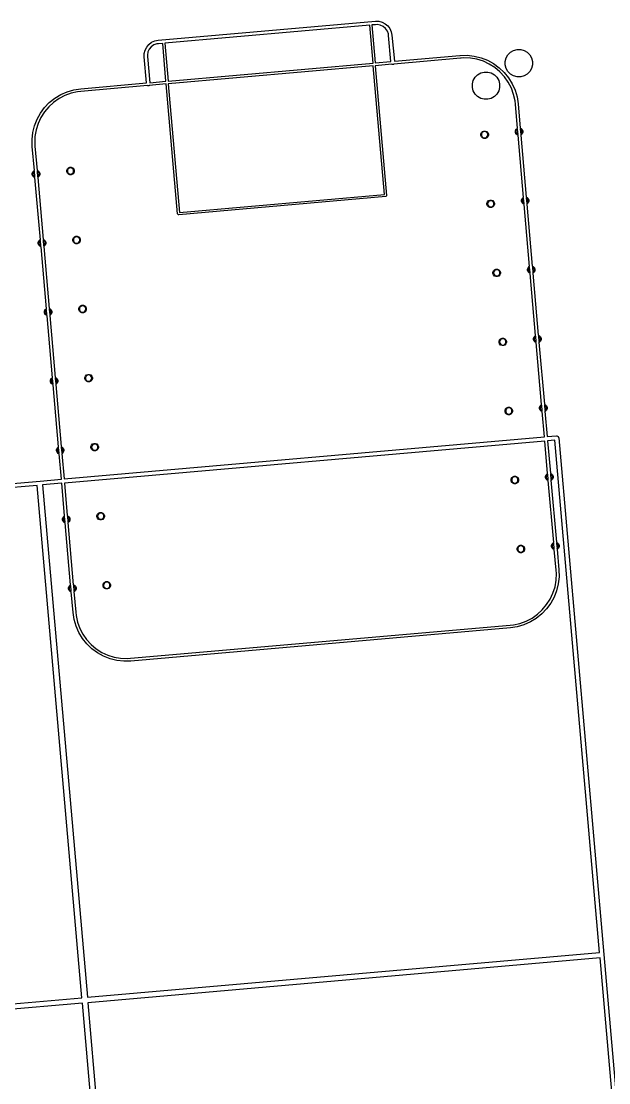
# Model space of a CAD drawing. Header units: inches. Extents: x 3.87 to 9.44, y -6.64 to -2.9.
# Drawn here: x 4.591 to 5.439, y -4.549 to -3.017 of the extents above; entities that cross this region are included whole.
import ezdxf

# ---------------------------------------------------------------- set-up
doc = ezdxf.new("R2010")
doc.units = ezdxf.units.IN
doc.header["$MEASUREMENT"] = 0
doc.layers.add('User.1', color=9, linetype='CONTINUOUS', true_color=0xc2c2c2)

msp = doc.modelspace()

# ---------------------------------------------------------------- linework, layer by layer
at = {"layer": 'User.1', "linetype": 'CONTINUOUS'}
for p, q in [((4.7886, -3.0443), (5.1022, -3.0169)), ((5.1022, -3.0169), (5.1072, -3.017)), ((5.1022, -3.0169), (5.1022, -3.0169)), ((5.1022, -3.0169), (5.1022, -3.0169)), ((5.1022, -3.0169), (5.1022, -3.0169)), ((5.1022, -3.0169), (5.1022, -3.0169)), ((5.1072, -3.017), (5.112, -3.0182)), ((5.094, -3.0226), (4.7982, -3.0485)), ((5.0988, -3.0774), (5.094, -3.0226)), ((5.1026, -3.0219), (5.097, -3.0223)), ((5.097, -3.0223), (5.1018, -3.0771)), ((5.1049, -3.0217), (5.1026, -3.0219)), ((5.1026, -3.0219), (5.1026, -3.0219)), ((5.1026, -3.0219), (5.1026, -3.0219)), ((5.1093, -3.0224), (5.1049, -3.0217)), ((5.1134, -3.0244), (5.1093, -3.0224)), ((5.112, -3.0182), (5.1164, -3.0205)), ((5.1169, -3.0273), (5.1134, -3.0244)), ((5.1164, -3.0205), (5.1202, -3.0237)), ((5.1195, -3.031), (5.1169, -3.0273)), ((5.121, -3.0352), (5.1195, -3.031)), ((5.1202, -3.0237), (5.1232, -3.0276)), ((5.1232, -3.0276), (5.1252, -3.0322)), ((5.1252, -3.0322), (5.1262, -3.037)), ((4.7753, -3.0503), (4.7792, -3.0473)), ((4.7792, -3.0473), (4.7837, -3.0453)), ((4.7837, -3.0453), (4.7886, -3.0443)), ((4.7886, -3.0443), (4.7886, -3.0443)), ((4.7886, -3.0443), (4.7886, -3.0443)), ((5.1212, -3.0375), (5.121, -3.0352)), ((5.1247, -3.0751), (5.1212, -3.0375)), ((5.1212, -3.0375), (5.1212, -3.0375)), ((5.1212, -3.0375), (5.1212, -3.0375)), ((5.1262, -3.037), (5.1262, -3.037)), ((5.1262, -3.037), (5.1297, -3.0747)), ((4.7684, -3.0683), (4.7686, -3.0634)), ((4.7686, -3.0634), (4.7698, -3.0586)), ((4.7698, -3.0586), (4.7721, -3.0541)), ((4.7721, -3.0541), (4.7753, -3.0503)), ((4.774, -3.0612), (4.7732, -3.0657)), ((4.7759, -3.0571), (4.774, -3.0612)), ((4.7788, -3.0536), (4.7759, -3.0571)), ((4.7825, -3.051), (4.7788, -3.0536)), ((4.7868, -3.0495), (4.7825, -3.051)), ((4.789, -3.0493), (4.7868, -3.0495)), ((4.7952, -3.0488), (4.789, -3.0493)), ((4.789, -3.0493), (4.789, -3.0493)), ((4.8, -3.1035), (4.7952, -3.0488)), ((4.7982, -3.0485), (4.8029, -3.1033)), ((5.2936, -3.0653), (5.2973, -3.0616)), ((5.2973, -3.0616), (5.3018, -3.059)), ((5.3018, -3.059), (5.3068, -3.0577)), ((5.3068, -3.0577), (5.312, -3.0577)), ((5.312, -3.0577), (5.317, -3.059)), ((5.317, -3.059), (5.3215, -3.0616)), ((5.3215, -3.0616), (5.3251, -3.0653)), ((4.7717, -3.106), (4.7684, -3.0683)), ((4.7684, -3.0683), (4.7684, -3.0683)), ((4.7684, -3.0683), (4.7684, -3.0683)), ((4.7732, -3.0657), (4.7734, -3.0679)), ((4.7734, -3.0679), (4.7734, -3.0679)), ((4.7734, -3.0679), (4.7767, -3.1056)), ((4.8029, -3.1033), (5.0988, -3.0774)), ((5.1018, -3.0771), (5.1247, -3.0751)), ((5.1288, -3.0787), (5.1285, -3.0791)), ((5.2252, -3.0703), (5.1288, -3.0787)), ((5.1297, -3.0747), (5.2243, -3.0664)), ((5.2243, -3.0664), (5.2248, -3.0662)), ((5.2248, -3.0662), (5.2349, -3.066)), ((5.2259, -3.0701), (5.2252, -3.0703)), ((5.2299, -3.0697), (5.2259, -3.07)), ((5.2259, -3.07), (5.2259, -3.0701)), ((5.2395, -3.0701), (5.2299, -3.0697)), ((5.2349, -3.066), (5.2449, -3.0671)), ((5.2489, -3.0718), (5.2395, -3.0701)), ((5.2449, -3.0671), (5.2547, -3.0695)), ((5.2581, -3.0747), (5.2489, -3.0718)), ((5.2547, -3.0695), (5.2641, -3.0731)), ((5.2667, -3.0787), (5.2581, -3.0747)), ((5.2641, -3.0731), (5.2729, -3.078)), ((5.2748, -3.0838), (5.2667, -3.0787)), ((5.2729, -3.078), (5.281, -3.0839)), ((5.2897, -3.0748), (5.2911, -3.0698)), ((5.2897, -3.08), (5.2897, -3.0748)), ((5.2911, -3.0698), (5.2936, -3.0653)), ((5.3251, -3.0653), (5.3277, -3.0698)), ((5.3277, -3.0698), (5.3291, -3.0748)), ((5.3291, -3.0748), (5.3291, -3.08)), ((5.0992, -3.0813), (4.8033, -3.1072)), ((5.1154, -3.2671), (5.0992, -3.0813)), ((5.1262, -3.0789), (5.1021, -3.081)), ((5.1021, -3.081), (5.1185, -3.2684)), ((5.1266, -3.0792), (5.1262, -3.0789)), ((5.1285, -3.0791), (5.1266, -3.0792)), ((5.2461, -3.0978), (5.2498, -3.0941)), ((5.2498, -3.0941), (5.2543, -3.0915)), ((5.2543, -3.0915), (5.2593, -3.0902)), ((5.2593, -3.0902), (5.2645, -3.0902)), ((5.2645, -3.0902), (5.2695, -3.0915)), ((5.2695, -3.0915), (5.274, -3.0941)), ((5.274, -3.0941), (5.2776, -3.0978)), ((5.2821, -3.09), (5.2748, -3.0838)), ((5.281, -3.0839), (5.2883, -3.0909)), ((5.2886, -3.0971), (5.2821, -3.09)), ((5.2883, -3.0909), (5.2946, -3.0987)), ((5.2911, -3.085), (5.2897, -3.08)), ((5.2936, -3.0894), (5.2911, -3.085)), ((5.2973, -3.0931), (5.2936, -3.0894)), ((5.3018, -3.0957), (5.2973, -3.0931)), ((5.3215, -3.0931), (5.317, -3.0957)), ((5.3251, -3.0894), (5.3215, -3.0931)), ((5.3277, -3.085), (5.3251, -3.0894)), ((5.3291, -3.08), (5.3277, -3.085)), ((4.6769, -3.1143), (4.7717, -3.106)), ((4.8003, -3.1074), (4.7759, -3.1096)), ((4.7767, -3.1056), (4.8, -3.1035)), ((4.8167, -3.2948), (4.8003, -3.1074)), ((4.8033, -3.1072), (4.8195, -3.293)), ((5.2422, -3.1073), (5.2435, -3.1023)), ((5.2422, -3.1125), (5.2422, -3.1073)), ((5.2435, -3.1023), (5.2461, -3.0978)), ((5.2776, -3.0978), (5.2802, -3.1023)), ((5.2802, -3.1023), (5.2815, -3.1073)), ((5.2815, -3.1073), (5.2815, -3.1125)), ((5.2941, -3.1049), (5.2886, -3.0971)), ((5.2985, -3.1134), (5.2941, -3.1049)), ((5.2946, -3.0987), (5.2998, -3.1073)), ((5.2998, -3.1073), (5.3039, -3.1165)), ((5.3068, -3.097), (5.3018, -3.0957)), ((5.312, -3.097), (5.3068, -3.097)), ((5.317, -3.0957), (5.312, -3.097)), ((4.6395, -3.1279), (4.6481, -3.1227)), ((4.6542, -3.124), (4.6457, -3.1284)), ((4.6481, -3.1227), (4.6573, -3.1186)), ((4.6632, -3.1207), (4.6542, -3.124)), ((4.6573, -3.1186), (4.667, -3.1158)), ((4.6725, -3.1186), (4.6632, -3.1207)), ((4.667, -3.1158), (4.6769, -3.1143)), ((4.6773, -3.1182), (4.6725, -3.1186)), ((4.6769, -3.1143), (4.6769, -3.1143)), ((4.7733, -3.1098), (4.6773, -3.1182)), ((4.6773, -3.1182), (4.6773, -3.1182)), ((4.7737, -3.1101), (4.7733, -3.1098)), ((4.7756, -3.11), (4.7737, -3.1101)), ((4.7759, -3.1096), (4.7756, -3.11)), ((5.2435, -3.1175), (5.2422, -3.1125)), ((5.2461, -3.1219), (5.2435, -3.1175)), ((5.2498, -3.1256), (5.2461, -3.1219)), ((5.2776, -3.1219), (5.274, -3.1256)), ((5.2802, -3.1175), (5.2776, -3.1219)), ((5.2815, -3.1125), (5.2802, -3.1175)), ((5.3018, -3.1224), (5.2985, -3.1134)), ((5.3039, -3.1317), (5.3018, -3.1224)), ((5.3039, -3.1165), (5.3067, -3.1262)), ((4.6247, -3.1415), (4.6316, -3.1342)), ((4.6378, -3.1339), (4.6308, -3.1404)), ((4.6316, -3.1342), (4.6395, -3.1279)), ((4.6457, -3.1284), (4.6378, -3.1339)), ((5.2543, -3.1282), (5.2498, -3.1256)), ((5.2593, -3.1295), (5.2543, -3.1282)), ((5.2645, -3.1295), (5.2593, -3.1295)), ((5.2695, -3.1282), (5.2645, -3.1295)), ((5.274, -3.1256), (5.2695, -3.1282)), ((5.3043, -3.1365), (5.3039, -3.1317)), ((5.3043, -3.1366), (5.3043, -3.1365)), ((5.3043, -3.1367), (5.3043, -3.1366)), ((5.3073, -3.1715), (5.3043, -3.1367)), ((5.3067, -3.1262), (5.3082, -3.1362)), ((5.3082, -3.1362), (5.3082, -3.1362)), ((5.3082, -3.1362), (5.3082, -3.1363)), ((5.3082, -3.1363), (5.3113, -3.1711)), ((4.6139, -3.1584), (4.6187, -3.1496)), ((4.6187, -3.1496), (4.6247, -3.1415)), ((4.6246, -3.1477), (4.6195, -3.1558)), ((4.6308, -3.1404), (4.6246, -3.1477)), ((4.6078, -3.1776), (4.6102, -3.1678)), ((4.6102, -3.1678), (4.6139, -3.1584)), ((4.6154, -3.1644), (4.6125, -3.1736)), ((4.6195, -3.1558), (4.6154, -3.1644)), ((4.6067, -3.1876), (4.6078, -3.1776)), ((4.6109, -3.183), (4.6105, -3.1926)), ((4.6125, -3.1736), (4.6109, -3.183)), ((5.2545, -3.1796), (5.2554, -3.1776)), ((5.2545, -3.1798), (5.2545, -3.1796)), ((5.2545, -3.1818), (5.2545, -3.1798)), ((5.2554, -3.1838), (5.2545, -3.1818)), ((5.2554, -3.1776), (5.2569, -3.1761)), ((5.2561, -3.1781), (5.2554, -3.1798)), ((5.2554, -3.1798), (5.2554, -3.1816)), ((5.2554, -3.1816), (5.2561, -3.1832)), ((5.2569, -3.1853), (5.2554, -3.1838)), ((5.2574, -3.1769), (5.2561, -3.1781)), ((5.2561, -3.1832), (5.2574, -3.1845)), ((5.2569, -3.1761), (5.2589, -3.1753)), ((5.2589, -3.1861), (5.2569, -3.1853)), ((5.259, -3.1762), (5.2574, -3.1769)), ((5.2574, -3.1845), (5.259, -3.1852)), ((5.2589, -3.1753), (5.261, -3.1753)), ((5.2608, -3.1762), (5.259, -3.1762)), ((5.259, -3.1852), (5.2608, -3.1852)), ((5.2625, -3.1769), (5.2608, -3.1762)), ((5.2608, -3.1852), (5.2625, -3.1845)), ((5.261, -3.1753), (5.263, -3.1761)), ((5.263, -3.1853), (5.261, -3.1861)), ((5.2637, -3.1781), (5.2625, -3.1769)), ((5.2625, -3.1845), (5.2637, -3.1832)), ((5.263, -3.1761), (5.2645, -3.1776)), ((5.2645, -3.1838), (5.263, -3.1853)), ((5.2644, -3.1798), (5.2637, -3.1781)), ((5.2637, -3.1832), (5.2644, -3.1816)), ((5.2644, -3.1816), (5.2644, -3.1798)), ((5.2645, -3.1776), (5.2653, -3.1796)), ((5.2653, -3.1818), (5.2645, -3.1838)), ((5.2653, -3.1796), (5.2653, -3.1818)), ((5.3043, -3.1753), (5.3052, -3.1733)), ((5.3043, -3.1754), (5.3043, -3.1753)), ((5.3043, -3.1774), (5.3043, -3.1754)), ((5.3052, -3.1794), (5.3043, -3.1774)), ((5.3052, -3.1733), (5.3067, -3.1718)), ((5.3059, -3.1738), (5.3052, -3.1754)), ((5.3052, -3.1754), (5.3052, -3.1772)), ((5.3052, -3.1772), (5.3059, -3.1789)), ((5.3067, -3.1809), (5.3052, -3.1794)), ((5.3072, -3.1725), (5.3059, -3.1738)), ((5.3059, -3.1789), (5.3072, -3.1802)), ((5.3067, -3.1718), (5.3073, -3.1715)), ((5.3082, -3.1815), (5.3067, -3.1809)), ((5.3074, -3.1724), (5.3072, -3.1725)), ((5.3072, -3.1802), (5.3081, -3.1805)), ((5.3081, -3.1805), (5.3074, -3.1724)), ((5.3161, -3.2711), (5.3082, -3.1815)), ((5.3113, -3.1711), (5.3128, -3.1718)), ((5.3123, -3.1725), (5.3113, -3.1721)), ((5.3113, -3.1721), (5.3121, -3.1802)), ((5.3121, -3.1802), (5.3123, -3.1802)), ((5.3128, -3.1809), (5.3121, -3.1812)), ((5.3121, -3.1812), (5.32, -3.2707)), ((5.3136, -3.1738), (5.3123, -3.1725)), ((5.3123, -3.1802), (5.3136, -3.1789)), ((5.3128, -3.1718), (5.3143, -3.1733)), ((5.3143, -3.1794), (5.3128, -3.1809)), ((5.3142, -3.1754), (5.3136, -3.1738)), ((5.3136, -3.1789), (5.3142, -3.1772)), ((5.3142, -3.1772), (5.3142, -3.1754)), ((5.3143, -3.1733), (5.3151, -3.1753)), ((5.3151, -3.1774), (5.3143, -3.1794)), ((5.3151, -3.1753), (5.3151, -3.1774)), ((4.607, -3.1977), (4.6067, -3.1876)), ((4.61, -3.2325), (4.607, -3.1977)), ((4.607, -3.1977), (4.607, -3.1977)), ((4.6105, -3.1926), (4.6109, -3.1973)), ((4.6109, -3.1973), (4.6109, -3.1973)), ((4.6109, -3.1973), (4.6139, -3.2321)), ((5.261, -3.1861), (5.2589, -3.1861)), ((4.6568, -3.2319), (4.6576, -3.2299)), ((4.6568, -3.2321), (4.6568, -3.2319)), ((4.6576, -3.2299), (4.6592, -3.2284)), ((4.6584, -3.2304), (4.6577, -3.2321)), ((4.6597, -3.2292), (4.6584, -3.2304)), ((4.6592, -3.2284), (4.6611, -3.2276)), ((4.6613, -3.2285), (4.6597, -3.2292)), ((4.6611, -3.2276), (4.6633, -3.2276)), ((4.6631, -3.2285), (4.6613, -3.2285)), ((4.6648, -3.2292), (4.6631, -3.2285)), ((4.6633, -3.2276), (4.6653, -3.2284)), ((4.666, -3.2304), (4.6648, -3.2292)), ((4.6653, -3.2284), (4.6668, -3.2299)), ((4.6667, -3.2321), (4.666, -3.2304)), ((4.6668, -3.2299), (4.6676, -3.2319)), ((4.6676, -3.2319), (4.6676, -3.2341)), ((4.607, -3.2363), (4.6078, -3.2343)), ((4.607, -3.2365), (4.607, -3.2363)), ((4.607, -3.2384), (4.607, -3.2365)), ((4.6078, -3.2404), (4.607, -3.2384)), ((4.6078, -3.2343), (4.6093, -3.2328)), ((4.6093, -3.2419), (4.6078, -3.2404)), ((4.6086, -3.2348), (4.6079, -3.2365)), ((4.6079, -3.2365), (4.6079, -3.2382)), ((4.6079, -3.2382), (4.6086, -3.2399)), ((4.6099, -3.2335), (4.6086, -3.2348)), ((4.6086, -3.2399), (4.6099, -3.2412)), ((4.6093, -3.2328), (4.61, -3.2325)), ((4.6109, -3.2426), (4.6093, -3.2419)), ((4.6101, -3.2334), (4.6099, -3.2335)), ((4.6099, -3.2412), (4.6108, -3.2416)), ((4.6108, -3.2416), (4.6101, -3.2334)), ((4.6187, -3.3321), (4.6109, -3.2426)), ((4.6139, -3.2321), (4.6155, -3.2328)), ((4.615, -3.2335), (4.614, -3.2331)), ((4.614, -3.2331), (4.6147, -3.2413)), ((4.6147, -3.2413), (4.615, -3.2412)), ((4.6155, -3.2419), (4.6148, -3.2422)), ((4.6148, -3.2422), (4.6226, -3.3318)), ((4.6162, -3.2348), (4.615, -3.2335)), ((4.615, -3.2412), (4.6162, -3.2399)), ((4.6155, -3.2328), (4.617, -3.2343)), ((4.617, -3.2404), (4.6155, -3.2419)), ((4.6169, -3.2365), (4.6162, -3.2348)), ((4.6162, -3.2399), (4.6169, -3.2382)), ((4.6169, -3.2382), (4.6169, -3.2365)), ((4.617, -3.2343), (4.6178, -3.2363)), ((4.6178, -3.2384), (4.617, -3.2404)), ((4.6178, -3.2363), (4.6178, -3.2384)), ((4.6568, -3.2341), (4.6568, -3.2321)), ((4.6576, -3.236), (4.6568, -3.2341)), ((4.6592, -3.2376), (4.6576, -3.236)), ((4.6577, -3.2321), (4.6577, -3.2339)), ((4.6577, -3.2339), (4.6584, -3.2355)), ((4.6584, -3.2355), (4.6597, -3.2368)), ((4.6611, -3.2384), (4.6592, -3.2376)), ((4.6597, -3.2368), (4.6613, -3.2375)), ((4.6633, -3.2384), (4.6611, -3.2384)), ((4.6613, -3.2375), (4.6631, -3.2375)), ((4.6631, -3.2375), (4.6648, -3.2368)), ((4.6653, -3.2376), (4.6633, -3.2384)), ((4.6648, -3.2368), (4.666, -3.2355)), ((4.6668, -3.236), (4.6653, -3.2376)), ((4.666, -3.2355), (4.6667, -3.2339)), ((4.6667, -3.2339), (4.6667, -3.2321)), ((4.6676, -3.2341), (4.6668, -3.236)), ((5.1172, -3.27), (4.8183, -3.2961)), ((4.8195, -3.293), (5.1154, -3.2671)), ((5.1177, -3.2698), (5.1172, -3.27)), ((5.1185, -3.2689), (5.1177, -3.2698)), ((5.1177, -3.2698), (5.1177, -3.2698)), ((5.1185, -3.2684), (5.1185, -3.2689)), ((5.2633, -3.2792), (5.2641, -3.2773)), ((5.2641, -3.2773), (5.2656, -3.2757)), ((5.2648, -3.2778), (5.2641, -3.2794)), ((5.2661, -3.2765), (5.2648, -3.2778)), ((5.2656, -3.2757), (5.2676, -3.2749)), ((5.2678, -3.2758), (5.2661, -3.2765)), ((5.2676, -3.2749), (5.2697, -3.2749)), ((5.2695, -3.2758), (5.2678, -3.2758)), ((5.2712, -3.2765), (5.2695, -3.2758)), ((5.2697, -3.2749), (5.2717, -3.2757)), ((5.2725, -3.2778), (5.2712, -3.2765)), ((5.2717, -3.2757), (5.2732, -3.2773)), ((5.2731, -3.2794), (5.2725, -3.2778)), ((5.2732, -3.2773), (5.274, -3.2792)), ((5.3131, -3.2749), (5.3139, -3.2729)), ((5.3131, -3.2751), (5.3131, -3.2749)), ((5.3131, -3.277), (5.3131, -3.2751)), ((5.3139, -3.279), (5.3131, -3.277)), ((5.3139, -3.2729), (5.3154, -3.2714)), ((5.3146, -3.2734), (5.314, -3.2751)), ((5.314, -3.2751), (5.314, -3.2769)), ((5.314, -3.2769), (5.3146, -3.2785)), ((5.3159, -3.2721), (5.3146, -3.2734)), ((5.3154, -3.2714), (5.3161, -3.2711)), ((5.3161, -3.272), (5.3159, -3.2721)), ((5.3168, -3.2802), (5.3161, -3.272)), ((5.32, -3.2707), (5.3215, -3.2714)), ((5.321, -3.2721), (5.3201, -3.2718)), ((5.3201, -3.2718), (5.3208, -3.2799)), ((5.3223, -3.2734), (5.321, -3.2721)), ((5.3215, -3.2714), (5.323, -3.2729)), ((5.323, -3.2751), (5.3223, -3.2734)), ((5.3223, -3.2785), (5.323, -3.2769)), ((5.323, -3.2729), (5.3239, -3.2749)), ((5.323, -3.2769), (5.323, -3.2751)), ((5.3239, -3.277), (5.323, -3.279)), ((5.3239, -3.2749), (5.3239, -3.277)), ((5.2633, -3.2794), (5.2633, -3.2792)), ((5.2633, -3.2814), (5.2633, -3.2794)), ((5.2641, -3.2834), (5.2633, -3.2814)), ((5.2641, -3.2794), (5.2641, -3.2812)), ((5.2641, -3.2812), (5.2648, -3.2829)), ((5.2656, -3.2849), (5.2641, -3.2834)), ((5.2648, -3.2829), (5.2661, -3.2841)), ((5.2676, -3.2857), (5.2656, -3.2849)), ((5.2661, -3.2841), (5.2678, -3.2848)), ((5.2697, -3.2857), (5.2676, -3.2857)), ((5.2678, -3.2848), (5.2695, -3.2848)), ((5.2695, -3.2848), (5.2712, -3.2841)), ((5.2717, -3.2849), (5.2697, -3.2857)), ((5.2712, -3.2841), (5.2725, -3.2829)), ((5.2732, -3.2834), (5.2717, -3.2849)), ((5.2725, -3.2829), (5.2731, -3.2812)), ((5.2731, -3.2812), (5.2731, -3.2794)), ((5.274, -3.2814), (5.2732, -3.2834)), ((5.274, -3.2792), (5.274, -3.2814)), ((5.3154, -3.2805), (5.3139, -3.279)), ((5.3146, -3.2785), (5.3159, -3.2798)), ((5.3169, -3.2812), (5.3154, -3.2805)), ((5.3159, -3.2798), (5.3168, -3.2802)), ((5.3248, -3.3707), (5.3169, -3.2812)), ((5.3208, -3.2799), (5.321, -3.2798)), ((5.3215, -3.2805), (5.3209, -3.2808)), ((5.3209, -3.2808), (5.3287, -3.3704)), ((5.321, -3.2798), (5.3223, -3.2785)), ((5.323, -3.279), (5.3215, -3.2805)), ((4.8169, -3.2953), (4.8167, -3.2948)), ((4.8177, -3.2961), (4.8169, -3.2953)), ((4.8183, -3.2961), (4.8177, -3.2961)), ((4.6157, -3.3359), (4.6165, -3.3339)), ((4.6157, -3.3361), (4.6157, -3.3359)), ((4.6157, -3.338), (4.6157, -3.3361)), ((4.6165, -3.34), (4.6157, -3.338)), ((4.6165, -3.3339), (4.6181, -3.3324)), ((4.6173, -3.3344), (4.6166, -3.3361)), ((4.6166, -3.3361), (4.6166, -3.3379)), ((4.6166, -3.3379), (4.6173, -3.3395)), ((4.6186, -3.3332), (4.6173, -3.3344)), ((4.6181, -3.3324), (4.6187, -3.3321)), ((4.6188, -3.3331), (4.6186, -3.3332)), ((4.6195, -3.3412), (4.6188, -3.3331)), ((4.6226, -3.3318), (4.6242, -3.3324)), ((4.6237, -3.3332), (4.6227, -3.3328)), ((4.6227, -3.3328), (4.6234, -3.3409)), ((4.6249, -3.3344), (4.6237, -3.3332)), ((4.6242, -3.3324), (4.6257, -3.3339)), ((4.6256, -3.3361), (4.6249, -3.3344)), ((4.6249, -3.3395), (4.6256, -3.3379)), ((4.6256, -3.3379), (4.6256, -3.3361)), ((4.6257, -3.3339), (4.6265, -3.3359)), ((4.6265, -3.338), (4.6257, -3.34)), ((4.6265, -3.3359), (4.6265, -3.338)), ((4.6655, -3.3315), (4.6664, -3.3296)), ((4.6655, -3.3317), (4.6655, -3.3315)), ((4.6655, -3.3337), (4.6655, -3.3317)), ((4.6664, -3.3357), (4.6655, -3.3337)), ((4.6664, -3.3296), (4.6679, -3.328)), ((4.6671, -3.3301), (4.6664, -3.3317)), ((4.6664, -3.3317), (4.6664, -3.3335)), ((4.6664, -3.3335), (4.6671, -3.3352)), ((4.6679, -3.3372), (4.6664, -3.3357)), ((4.6684, -3.3288), (4.6671, -3.3301)), ((4.6671, -3.3352), (4.6684, -3.3364)), ((4.6679, -3.328), (4.6699, -3.3272)), ((4.6699, -3.338), (4.6679, -3.3372)), ((4.67, -3.3281), (4.6684, -3.3288)), ((4.6684, -3.3364), (4.67, -3.3371)), ((4.6699, -3.3272), (4.672, -3.3272)), ((4.672, -3.338), (4.6699, -3.338)), ((4.6718, -3.3281), (4.67, -3.3281)), ((4.67, -3.3371), (4.6718, -3.3371)), ((4.6735, -3.3288), (4.6718, -3.3281)), ((4.6718, -3.3371), (4.6735, -3.3364)), ((4.672, -3.3272), (4.674, -3.328)), ((4.674, -3.3372), (4.672, -3.338)), ((4.6747, -3.3301), (4.6735, -3.3288)), ((4.6735, -3.3364), (4.6747, -3.3352)), ((4.674, -3.328), (4.6755, -3.3296)), ((4.6755, -3.3357), (4.674, -3.3372)), ((4.6754, -3.3317), (4.6747, -3.3301)), ((4.6747, -3.3352), (4.6754, -3.3335)), ((4.6754, -3.3335), (4.6754, -3.3317)), ((4.6755, -3.3296), (4.6763, -3.3315)), ((4.6763, -3.3337), (4.6755, -3.3357)), ((4.6763, -3.3315), (4.6763, -3.3337)), ((4.6181, -3.3415), (4.6165, -3.34)), ((4.6173, -3.3395), (4.6186, -3.3408)), ((4.6196, -3.3422), (4.6181, -3.3415)), ((4.6186, -3.3408), (4.6195, -3.3412)), ((4.6274, -3.4317), (4.6196, -3.3422)), ((4.6234, -3.3409), (4.6237, -3.3408)), ((4.6242, -3.3415), (4.6235, -3.3418)), ((4.6235, -3.3418), (4.6314, -3.4314)), ((4.6237, -3.3408), (4.6249, -3.3395)), ((4.6257, -3.34), (4.6242, -3.3415)), ((5.272, -3.3789), (5.2728, -3.3769)), ((5.272, -3.379), (5.272, -3.3789)), ((5.272, -3.381), (5.272, -3.379)), ((5.2728, -3.383), (5.272, -3.381)), ((5.2728, -3.3769), (5.2743, -3.3754)), ((5.2743, -3.3845), (5.2728, -3.383)), ((5.2735, -3.3774), (5.2729, -3.379)), ((5.2729, -3.379), (5.2729, -3.3808)), ((5.2729, -3.3808), (5.2735, -3.3825)), ((5.2748, -3.3761), (5.2735, -3.3774)), ((5.2735, -3.3825), (5.2748, -3.3837)), ((5.2743, -3.3754), (5.2763, -3.3745)), ((5.2763, -3.3853), (5.2743, -3.3845)), ((5.2765, -3.3754), (5.2748, -3.3761)), ((5.2748, -3.3837), (5.2765, -3.3844)), ((5.2763, -3.3745), (5.2784, -3.3745)), ((5.2783, -3.3754), (5.2765, -3.3754)), ((5.2765, -3.3844), (5.2783, -3.3844)), ((5.2799, -3.3761), (5.2783, -3.3754)), ((5.2783, -3.3844), (5.2799, -3.3837)), ((5.2784, -3.3745), (5.2804, -3.3754)), ((5.2804, -3.3845), (5.2784, -3.3853)), ((5.2812, -3.3774), (5.2799, -3.3761)), ((5.2799, -3.3837), (5.2812, -3.3825)), ((5.2804, -3.3754), (5.2819, -3.3769)), ((5.2819, -3.383), (5.2804, -3.3845)), ((5.2819, -3.379), (5.2812, -3.3774)), ((5.2812, -3.3825), (5.2819, -3.3808)), ((5.2819, -3.3769), (5.2828, -3.3789)), ((5.2819, -3.3808), (5.2819, -3.379)), ((5.2828, -3.381), (5.2819, -3.383)), ((5.2828, -3.3789), (5.2828, -3.381)), ((5.3218, -3.3745), (5.3226, -3.3725)), ((5.3218, -3.3747), (5.3218, -3.3745)), ((5.3218, -3.3766), (5.3218, -3.3747)), ((5.3226, -3.3786), (5.3218, -3.3766)), ((5.3226, -3.3725), (5.3241, -3.371)), ((5.3241, -3.3801), (5.3226, -3.3786)), ((5.3234, -3.373), (5.3227, -3.3747)), ((5.3227, -3.3747), (5.3227, -3.3765)), ((5.3227, -3.3765), (5.3234, -3.3781)), ((5.3246, -3.3718), (5.3234, -3.373)), ((5.3234, -3.3781), (5.3246, -3.3794)), ((5.3241, -3.371), (5.3248, -3.3707)), ((5.3257, -3.3808), (5.3241, -3.3801)), ((5.3249, -3.3717), (5.3246, -3.3718)), ((5.3246, -3.3794), (5.3256, -3.3798)), ((5.3256, -3.3798), (5.3249, -3.3717)), ((5.3335, -3.4704), (5.3257, -3.3808)), ((5.3287, -3.3704), (5.3302, -3.371)), ((5.3297, -3.3718), (5.3288, -3.3714)), ((5.3288, -3.3714), (5.3295, -3.3795)), ((5.3295, -3.3795), (5.3297, -3.3794)), ((5.3302, -3.3801), (5.3296, -3.3804)), ((5.3296, -3.3804), (5.3374, -3.47)), ((5.331, -3.373), (5.3297, -3.3718)), ((5.3297, -3.3794), (5.331, -3.3781)), ((5.3302, -3.371), (5.3317, -3.3725)), ((5.3317, -3.3786), (5.3302, -3.3801)), ((5.3317, -3.3747), (5.331, -3.373)), ((5.331, -3.3781), (5.3317, -3.3765)), ((5.3317, -3.3725), (5.3326, -3.3745)), ((5.3317, -3.3765), (5.3317, -3.3747)), ((5.3326, -3.3766), (5.3317, -3.3786)), ((5.3326, -3.3745), (5.3326, -3.3766)), ((5.2784, -3.3853), (5.2763, -3.3853)), ((4.6743, -3.4312), (4.6751, -3.4292)), ((4.6751, -3.4292), (4.6766, -3.4277)), ((4.6758, -3.4297), (4.6751, -3.4313)), ((4.6771, -3.4284), (4.6758, -3.4297)), ((4.6766, -3.4277), (4.6786, -3.4268)), ((4.6788, -3.4277), (4.6771, -3.4284)), ((4.6786, -3.4268), (4.6807, -3.4268)), ((4.6805, -3.4277), (4.6788, -3.4277)), ((4.6822, -3.4284), (4.6805, -3.4277)), ((4.6807, -3.4268), (4.6827, -3.4277)), ((4.6835, -3.4297), (4.6822, -3.4284)), ((4.6827, -3.4277), (4.6842, -3.4292)), ((4.6841, -3.4313), (4.6835, -3.4297)), ((4.6842, -3.4292), (4.685, -3.4312)), ((4.6244, -3.4355), (4.6253, -3.4335)), ((4.6244, -3.4357), (4.6244, -3.4355)), ((4.6244, -3.4377), (4.6244, -3.4357)), ((4.6253, -3.4396), (4.6244, -3.4377)), ((4.6253, -3.4335), (4.6268, -3.432)), ((4.626, -3.434), (4.6253, -3.4357)), ((4.6253, -3.4357), (4.6253, -3.4375)), ((4.6253, -3.4375), (4.626, -3.4391)), ((4.6268, -3.4412), (4.6253, -3.4396)), ((4.6273, -3.4328), (4.626, -3.434)), ((4.626, -3.4391), (4.6273, -3.4404)), ((4.6268, -3.432), (4.6274, -3.4317)), ((4.6283, -3.4418), (4.6268, -3.4412)), ((4.6275, -3.4327), (4.6273, -3.4328)), ((4.6273, -3.4404), (4.6282, -3.4408)), ((4.6282, -3.4408), (4.6275, -3.4327)), ((4.6362, -3.5314), (4.6283, -3.4418)), ((4.6314, -3.4314), (4.6329, -3.432)), ((4.6324, -3.4328), (4.6314, -3.4324)), ((4.6314, -3.4324), (4.6322, -3.4405)), ((4.6322, -3.4405), (4.6324, -3.4404)), ((4.6329, -3.4412), (4.6322, -3.4414)), ((4.6322, -3.4414), (4.6401, -3.531)), ((4.6337, -3.434), (4.6324, -3.4328)), ((4.6324, -3.4404), (4.6337, -3.4391)), ((4.6329, -3.432), (4.6344, -3.4335)), ((4.6344, -3.4396), (4.6329, -3.4412)), ((4.6343, -3.4357), (4.6337, -3.434)), ((4.6337, -3.4391), (4.6343, -3.4375)), ((4.6343, -3.4375), (4.6343, -3.4357)), ((4.6344, -3.4335), (4.6352, -3.4355)), ((4.6352, -3.4377), (4.6344, -3.4396)), ((4.6352, -3.4355), (4.6352, -3.4377)), ((4.6743, -3.4313), (4.6743, -3.4312)), ((4.6743, -3.4333), (4.6743, -3.4313)), ((4.6751, -3.4353), (4.6743, -3.4333)), ((4.6751, -3.4313), (4.6751, -3.4331)), ((4.6751, -3.4331), (4.6758, -3.4348)), ((4.6766, -3.4368), (4.6751, -3.4353)), ((4.6758, -3.4348), (4.6771, -3.436)), ((4.6786, -3.4376), (4.6766, -3.4368)), ((4.6771, -3.436), (4.6788, -3.4367)), ((4.6807, -3.4376), (4.6786, -3.4376)), ((4.6788, -3.4367), (4.6805, -3.4367)), ((4.6805, -3.4367), (4.6822, -3.436)), ((4.6827, -3.4368), (4.6807, -3.4376)), ((4.6822, -3.436), (4.6835, -3.4348)), ((4.6842, -3.4353), (4.6827, -3.4368)), ((4.6835, -3.4348), (4.6841, -3.4331)), ((4.6841, -3.4331), (4.6841, -3.4313)), ((4.685, -3.4333), (4.6842, -3.4353)), ((4.685, -3.4312), (4.685, -3.4333)), ((5.2807, -3.4785), (5.2815, -3.4765)), ((5.2815, -3.4765), (5.283, -3.475)), ((5.2823, -3.477), (5.2816, -3.4787)), ((5.2835, -3.4757), (5.2823, -3.477)), ((5.283, -3.475), (5.285, -3.4742)), ((5.2852, -3.4751), (5.2835, -3.4757)), ((5.285, -3.4742), (5.2872, -3.4742)), ((5.287, -3.4751), (5.2852, -3.4751)), ((5.2886, -3.4757), (5.287, -3.4751)), ((5.2872, -3.4742), (5.2891, -3.475)), ((5.2899, -3.477), (5.2886, -3.4757)), ((5.2891, -3.475), (5.2907, -3.4765)), ((5.2906, -3.4787), (5.2899, -3.477)), ((5.2907, -3.4765), (5.2915, -3.4785)), ((5.3305, -3.4741), (5.3313, -3.4721)), ((5.3305, -3.4743), (5.3305, -3.4741)), ((5.3305, -3.4763), (5.3305, -3.4743)), ((5.3313, -3.4783), (5.3305, -3.4763)), ((5.3313, -3.4721), (5.3328, -3.4706)), ((5.3321, -3.4726), (5.3314, -3.4743)), ((5.3314, -3.4743), (5.3314, -3.4761)), ((5.3314, -3.4761), (5.3321, -3.4777)), ((5.3333, -3.4714), (5.3321, -3.4726)), ((5.3328, -3.4706), (5.3335, -3.4704)), ((5.3336, -3.4713), (5.3333, -3.4714)), ((5.3343, -3.4794), (5.3336, -3.4713)), ((5.3374, -3.47), (5.3389, -3.4706)), ((5.3384, -3.4714), (5.3375, -3.471)), ((5.3375, -3.471), (5.3382, -3.4791)), ((5.3397, -3.4726), (5.3384, -3.4714)), ((5.3389, -3.4706), (5.3405, -3.4721)), ((5.3404, -3.4743), (5.3397, -3.4726)), ((5.3397, -3.4777), (5.3404, -3.4761)), ((5.3404, -3.4761), (5.3404, -3.4743)), ((5.3405, -3.4721), (5.3413, -3.4741)), ((5.3413, -3.4763), (5.3405, -3.4783)), ((5.3413, -3.4741), (5.3413, -3.4763)), ((5.2807, -3.4787), (5.2807, -3.4785)), ((5.2807, -3.4806), (5.2807, -3.4787)), ((5.2815, -3.4826), (5.2807, -3.4806)), ((5.283, -3.4841), (5.2815, -3.4826)), ((5.2816, -3.4787), (5.2816, -3.4804)), ((5.2816, -3.4804), (5.2823, -3.4821)), ((5.2823, -3.4821), (5.2835, -3.4834)), ((5.285, -3.4849), (5.283, -3.4841)), ((5.2835, -3.4834), (5.2852, -3.4841)), ((5.2872, -3.4849), (5.285, -3.4849)), ((5.2852, -3.4841), (5.287, -3.4841)), ((5.287, -3.4841), (5.2886, -3.4834)), ((5.2891, -3.4841), (5.2872, -3.4849)), ((5.2886, -3.4834), (5.2899, -3.4821)), ((5.2907, -3.4826), (5.2891, -3.4841)), ((5.2899, -3.4821), (5.2906, -3.4804)), ((5.2906, -3.4804), (5.2906, -3.4787)), ((5.2915, -3.4806), (5.2907, -3.4826)), ((5.2915, -3.4785), (5.2915, -3.4806)), ((5.3328, -3.4798), (5.3313, -3.4783)), ((5.3321, -3.4777), (5.3333, -3.479)), ((5.3344, -3.4804), (5.3328, -3.4798)), ((5.3333, -3.479), (5.3343, -3.4794)), ((5.3422, -3.57), (5.3344, -3.4804)), ((5.3382, -3.4791), (5.3384, -3.479)), ((5.3389, -3.4798), (5.3383, -3.48)), ((5.3383, -3.48), (5.3461, -3.5696)), ((5.3384, -3.479), (5.3397, -3.4777)), ((5.3405, -3.4783), (5.3389, -3.4798)), ((4.6332, -3.5351), (4.634, -3.5331)), ((4.6332, -3.5353), (4.6332, -3.5351)), ((4.6332, -3.5373), (4.6332, -3.5353)), ((4.634, -3.5393), (4.6332, -3.5373)), ((4.634, -3.5331), (4.6355, -3.5316)), ((4.6347, -3.5337), (4.6341, -3.5353)), ((4.6341, -3.5353), (4.6341, -3.5371)), ((4.6341, -3.5371), (4.6347, -3.5388)), ((4.636, -3.5324), (4.6347, -3.5337)), ((4.6355, -3.5316), (4.6362, -3.5314)), ((4.6362, -3.5323), (4.636, -3.5324)), ((4.6369, -3.5404), (4.6362, -3.5323)), ((4.6401, -3.531), (4.6416, -3.5316)), ((4.6411, -3.5324), (4.6402, -3.532)), ((4.6402, -3.532), (4.6409, -3.5401)), ((4.6424, -3.5337), (4.6411, -3.5324)), ((4.6416, -3.5316), (4.6431, -3.5331)), ((4.6431, -3.5353), (4.6424, -3.5337)), ((4.6424, -3.5388), (4.6431, -3.5371)), ((4.6431, -3.5331), (4.6439, -3.5351)), ((4.6431, -3.5371), (4.6431, -3.5353)), ((4.6439, -3.5373), (4.6431, -3.5393)), ((4.6439, -3.5351), (4.6439, -3.5373)), ((4.683, -3.5308), (4.6838, -3.5288)), ((4.683, -3.531), (4.683, -3.5308)), ((4.683, -3.5329), (4.683, -3.531)), ((4.6838, -3.5349), (4.683, -3.5329)), ((4.6838, -3.5288), (4.6853, -3.5273)), ((4.6853, -3.5364), (4.6838, -3.5349)), ((4.6845, -3.5293), (4.6839, -3.531)), ((4.6839, -3.531), (4.6839, -3.5327)), ((4.6839, -3.5327), (4.6845, -3.5344)), ((4.6858, -3.528), (4.6845, -3.5293)), ((4.6845, -3.5344), (4.6858, -3.5357)), ((4.6853, -3.5273), (4.6873, -3.5265)), ((4.6873, -3.5372), (4.6853, -3.5364)), ((4.6875, -3.5273), (4.6858, -3.528)), ((4.6858, -3.5357), (4.6875, -3.5363)), ((4.6873, -3.5265), (4.6894, -3.5265)), ((4.6894, -3.5372), (4.6873, -3.5372)), ((4.6893, -3.5273), (4.6875, -3.5273)), ((4.6875, -3.5363), (4.6893, -3.5363)), ((4.6909, -3.528), (4.6893, -3.5273)), ((4.6893, -3.5363), (4.6909, -3.5357)), ((4.6894, -3.5265), (4.6914, -3.5273)), ((4.6914, -3.5364), (4.6894, -3.5372)), ((4.6922, -3.5293), (4.6909, -3.528)), ((4.6909, -3.5357), (4.6922, -3.5344)), ((4.6914, -3.5273), (4.6929, -3.5288)), ((4.6929, -3.5349), (4.6914, -3.5364)), ((4.6929, -3.531), (4.6922, -3.5293)), ((4.6922, -3.5344), (4.6929, -3.5327)), ((4.6929, -3.5288), (4.6938, -3.5308)), ((4.6929, -3.5327), (4.6929, -3.531)), ((4.6938, -3.5329), (4.6929, -3.5349)), ((4.6938, -3.5308), (4.6938, -3.5329)), ((4.6355, -3.5408), (4.634, -3.5393)), ((4.6347, -3.5388), (4.636, -3.54)), ((4.637, -3.5414), (4.6355, -3.5408)), ((4.636, -3.54), (4.6369, -3.5404)), ((4.6449, -3.631), (4.637, -3.5414)), ((4.6409, -3.5401), (4.6411, -3.54)), ((4.6416, -3.5408), (4.641, -3.541)), ((4.641, -3.541), (4.6488, -3.6306)), ((4.6411, -3.54), (4.6424, -3.5388)), ((4.6431, -3.5393), (4.6416, -3.5408)), ((5.2894, -3.5781), (5.2902, -3.5761)), ((5.2894, -3.5783), (5.2894, -3.5781)), ((5.2894, -3.5802), (5.2894, -3.5783)), ((5.2902, -3.5822), (5.2894, -3.5802)), ((5.2902, -3.5761), (5.2917, -3.5746)), ((5.2917, -3.5837), (5.2902, -3.5822)), ((5.291, -3.5766), (5.2903, -3.5783)), ((5.2903, -3.5783), (5.2903, -3.5801)), ((5.2903, -3.5801), (5.291, -3.5817)), ((5.2922, -3.5754), (5.291, -3.5766)), ((5.291, -3.5817), (5.2922, -3.583)), ((5.2917, -3.5746), (5.2937, -3.5738)), ((5.2937, -3.5846), (5.2917, -3.5837)), ((5.2939, -3.5747), (5.2922, -3.5754)), ((5.2922, -3.583), (5.2939, -3.5837)), ((5.2937, -3.5738), (5.2959, -3.5738)), ((5.2957, -3.5747), (5.2939, -3.5747)), ((5.2939, -3.5837), (5.2957, -3.5837)), ((5.2973, -3.5754), (5.2957, -3.5747)), ((5.2957, -3.5837), (5.2973, -3.583)), ((5.2959, -3.5738), (5.2978, -3.5746)), ((5.2978, -3.5837), (5.2959, -3.5846)), ((5.2986, -3.5766), (5.2973, -3.5754)), ((5.2973, -3.583), (5.2986, -3.5817)), ((5.2978, -3.5746), (5.2994, -3.5761)), ((5.2994, -3.5822), (5.2978, -3.5837)), ((5.2993, -3.5783), (5.2986, -3.5766)), ((5.2986, -3.5817), (5.2993, -3.5801)), ((5.2993, -3.5801), (5.2993, -3.5783)), ((5.2994, -3.5761), (5.3002, -3.5781)), ((5.3002, -3.5802), (5.2994, -3.5822)), ((5.3002, -3.5781), (5.3002, -3.5802)), ((5.3392, -3.5737), (5.34, -3.5718)), ((5.3392, -3.5739), (5.3392, -3.5737)), ((5.3392, -3.5759), (5.3392, -3.5739)), ((5.34, -3.5779), (5.3392, -3.5759)), ((5.34, -3.5718), (5.3415, -3.5702)), ((5.3415, -3.5794), (5.34, -3.5779)), ((5.3408, -3.5723), (5.3401, -3.5739)), ((5.3401, -3.5739), (5.3401, -3.5757)), ((5.3401, -3.5757), (5.3408, -3.5774)), ((5.3421, -3.571), (5.3408, -3.5723)), ((5.3408, -3.5774), (5.3421, -3.5786)), ((5.3415, -3.5702), (5.3422, -3.57)), ((5.3431, -3.58), (5.3415, -3.5794)), ((5.3423, -3.5709), (5.3421, -3.571)), ((5.3421, -3.5786), (5.343, -3.579)), ((5.343, -3.579), (5.3423, -3.5709)), ((5.3463, -3.6167), (5.3431, -3.58)), ((5.3461, -3.5696), (5.3477, -3.5702)), ((5.3472, -3.571), (5.3462, -3.5706)), ((5.3462, -3.5706), (5.3469, -3.5787)), ((5.3469, -3.5787), (5.3472, -3.5786)), ((5.3477, -3.5794), (5.347, -3.5797)), ((5.347, -3.5797), (5.3502, -3.6163)), ((5.3484, -3.5723), (5.3472, -3.571)), ((5.3472, -3.5786), (5.3484, -3.5774)), ((5.3477, -3.5702), (5.3492, -3.5718)), ((5.3492, -3.5779), (5.3477, -3.5794)), ((5.3491, -3.5739), (5.3484, -3.5723)), ((5.3484, -3.5774), (5.3491, -3.5757)), ((5.3491, -3.5757), (5.3491, -3.5739)), ((5.3492, -3.5718), (5.35, -3.5737)), ((5.35, -3.5759), (5.3492, -3.5779)), ((5.35, -3.5737), (5.35, -3.5759)), ((5.2959, -3.5846), (5.2937, -3.5846)), ((4.6529, -3.6774), (5.3463, -3.6167)), ((5.3468, -3.6226), (4.6534, -3.6832)), ((4.6917, -3.6304), (4.6925, -3.6284)), ((4.6925, -3.6284), (4.694, -3.6269)), ((4.6933, -3.6289), (4.6926, -3.6306)), ((4.6945, -3.6277), (4.6933, -3.6289)), ((4.694, -3.6269), (4.696, -3.6261)), ((4.6962, -3.627), (4.6945, -3.6277)), ((4.696, -3.6261), (4.6982, -3.6261)), ((4.698, -3.627), (4.6962, -3.627)), ((4.6996, -3.6277), (4.698, -3.627)), ((4.6982, -3.6261), (4.7001, -3.6269)), ((4.7009, -3.6289), (4.6996, -3.6277)), ((4.7001, -3.6269), (4.7017, -3.6284)), ((4.7016, -3.6306), (4.7009, -3.6289)), ((4.7017, -3.6284), (4.7025, -3.6304)), ((5.3509, -3.6696), (5.3468, -3.6226)), ((5.3502, -3.6163), (5.3636, -3.6152)), ((5.3612, -3.6213), (5.3507, -3.6222)), ((5.3507, -3.6222), (5.3548, -3.6692)), ((5.4258, -4.3606), (5.3612, -3.6213)), ((5.3636, -3.6152), (5.3642, -3.6152)), ((5.3642, -3.6152), (5.3653, -3.6155)), ((5.3653, -3.6155), (5.3661, -3.6163)), ((5.3661, -3.6163), (5.3667, -3.6173)), ((5.3667, -3.6173), (5.3668, -3.6179)), ((5.3668, -3.6179), (5.432, -4.3636)), ((4.6419, -3.6348), (4.6427, -3.6328)), ((4.6419, -3.6349), (4.6419, -3.6348)), ((4.6419, -3.6369), (4.6419, -3.6349)), ((4.6427, -3.6389), (4.6419, -3.6369)), ((4.6427, -3.6328), (4.6442, -3.6313)), ((4.6442, -3.6404), (4.6427, -3.6389)), ((4.6435, -3.6333), (4.6428, -3.6349)), ((4.6428, -3.6349), (4.6428, -3.6367)), ((4.6428, -3.6367), (4.6435, -3.6384)), ((4.6447, -3.632), (4.6435, -3.6333)), ((4.6435, -3.6384), (4.6447, -3.6396)), ((4.6442, -3.6313), (4.6449, -3.631)), ((4.6457, -3.641), (4.6442, -3.6404)), ((4.6449, -3.6319), (4.6447, -3.632)), ((4.6447, -3.6396), (4.6457, -3.64)), ((4.6457, -3.64), (4.6449, -3.6319)), ((4.649, -3.6777), (4.6457, -3.641)), ((4.6488, -3.6306), (4.6503, -3.6313)), ((4.6498, -3.632), (4.6489, -3.6316)), ((4.6489, -3.6316), (4.6496, -3.6397)), ((4.6496, -3.6397), (4.6498, -3.6396)), ((4.6503, -3.6404), (4.6497, -3.6407)), ((4.6497, -3.6407), (4.6529, -3.6774)), ((4.6511, -3.6333), (4.6498, -3.632)), ((4.6498, -3.6396), (4.6511, -3.6384)), ((4.6503, -3.6313), (4.6518, -3.6328)), ((4.6518, -3.6389), (4.6503, -3.6404)), ((4.6518, -3.6349), (4.6511, -3.6333)), ((4.6511, -3.6384), (4.6518, -3.6367)), ((4.6518, -3.6328), (4.6527, -3.6348)), ((4.6518, -3.6367), (4.6518, -3.6349)), ((4.6527, -3.6369), (4.6518, -3.6389)), ((4.6527, -3.6348), (4.6527, -3.6369)), ((4.6917, -3.6306), (4.6917, -3.6304)), ((4.6917, -3.6325), (4.6917, -3.6306)), ((4.6925, -3.6345), (4.6917, -3.6325)), ((4.694, -3.636), (4.6925, -3.6345)), ((4.6926, -3.6306), (4.6926, -3.6324)), ((4.6926, -3.6324), (4.6933, -3.634)), ((4.6933, -3.634), (4.6945, -3.6353)), ((4.696, -3.6369), (4.694, -3.636)), ((4.6945, -3.6353), (4.6962, -3.636)), ((4.6982, -3.6369), (4.696, -3.6369)), ((4.6962, -3.636), (4.698, -3.636)), ((4.698, -3.636), (4.6996, -3.6353)), ((4.7001, -3.636), (4.6982, -3.6369)), ((4.6996, -3.6353), (4.7009, -3.634)), ((4.7017, -3.6345), (4.7001, -3.636)), ((4.7009, -3.634), (4.7016, -3.6324)), ((4.7016, -3.6324), (4.7016, -3.6306)), ((4.7025, -3.6325), (4.7017, -3.6345)), ((4.7025, -3.6304), (4.7025, -3.6325)), ((5.2981, -3.6777), (5.2989, -3.6757)), ((5.2989, -3.6757), (5.3005, -3.6742)), ((5.301, -3.675), (5.2997, -3.6762)), ((5.3005, -3.6742), (5.3024, -3.6734)), ((5.3026, -3.6743), (5.301, -3.675)), ((5.3024, -3.6734), (5.3046, -3.6734)), ((5.3044, -3.6743), (5.3026, -3.6743)), ((5.3061, -3.675), (5.3044, -3.6743)), ((5.3046, -3.6734), (5.3066, -3.6742)), ((5.3073, -3.6762), (5.3061, -3.675)), ((5.3066, -3.6742), (5.3081, -3.6757)), ((5.3081, -3.6757), (5.3089, -3.6777)), ((5.3479, -3.6734), (5.3487, -3.6714)), ((5.3479, -3.6735), (5.3479, -3.6734)), ((5.3479, -3.6755), (5.3479, -3.6735)), ((5.3487, -3.6775), (5.3479, -3.6755)), ((5.3487, -3.6714), (5.3503, -3.6699)), ((5.3495, -3.6719), (5.3488, -3.6735)), ((5.3488, -3.6735), (5.3488, -3.6753)), ((5.3488, -3.6753), (5.3495, -3.677)), ((5.3508, -3.6706), (5.3495, -3.6719)), ((5.3503, -3.6699), (5.3509, -3.6696)), ((5.351, -3.6705), (5.3508, -3.6706)), ((5.3517, -3.6786), (5.351, -3.6705)), ((5.3548, -3.6692), (5.3564, -3.6699)), ((5.3559, -3.6706), (5.3549, -3.6702)), ((5.3549, -3.6702), (5.3556, -3.6783)), ((5.3571, -3.6719), (5.3559, -3.6706)), ((5.3564, -3.6699), (5.3579, -3.6714)), ((5.3578, -3.6735), (5.3571, -3.6719)), ((5.3571, -3.677), (5.3578, -3.6753)), ((5.3578, -3.6753), (5.3578, -3.6735)), ((5.3579, -3.6714), (5.3587, -3.6734)), ((5.3587, -3.6755), (5.3579, -3.6775)), ((5.3587, -3.6734), (5.3587, -3.6755)), ((3.8713, -3.7457), (4.6184, -3.6804)), ((4.614, -3.6867), (3.8747, -3.7514)), ((4.6787, -4.426), (4.614, -3.6867)), ((4.6184, -3.6804), (4.649, -3.6777)), ((4.6184, -3.6804), (4.6184, -3.6804)), ((4.6495, -3.6836), (4.6219, -3.686)), ((4.6219, -3.686), (4.6865, -4.4253)), ((4.6536, -3.7306), (4.6495, -3.6836)), ((4.6534, -3.6832), (4.6575, -3.7302)), ((5.2981, -3.6779), (5.2981, -3.6777)), ((5.2981, -3.6799), (5.2981, -3.6779)), ((5.2989, -3.6818), (5.2981, -3.6799)), ((5.3005, -3.6834), (5.2989, -3.6818)), ((5.2997, -3.6762), (5.299, -3.6779)), ((5.299, -3.6779), (5.299, -3.6797)), ((5.299, -3.6797), (5.2997, -3.6813)), ((5.2997, -3.6813), (5.301, -3.6826)), ((5.3024, -3.6842), (5.3005, -3.6834)), ((5.301, -3.6826), (5.3026, -3.6833)), ((5.3046, -3.6842), (5.3024, -3.6842)), ((5.3026, -3.6833), (5.3044, -3.6833)), ((5.3044, -3.6833), (5.3061, -3.6826)), ((5.3066, -3.6834), (5.3046, -3.6842)), ((5.3061, -3.6826), (5.3073, -3.6813)), ((5.3081, -3.6818), (5.3066, -3.6834)), ((5.308, -3.6779), (5.3073, -3.6762)), ((5.3073, -3.6813), (5.308, -3.6797)), ((5.308, -3.6797), (5.308, -3.6779)), ((5.3089, -3.6799), (5.3081, -3.6818)), ((5.3089, -3.6777), (5.3089, -3.6799)), ((5.3503, -3.679), (5.3487, -3.6775)), ((5.3495, -3.677), (5.3508, -3.6782)), ((5.3518, -3.6796), (5.3503, -3.679)), ((5.3508, -3.6782), (5.3517, -3.6786)), ((5.3596, -3.7692), (5.3518, -3.6796)), ((5.3556, -3.6783), (5.3559, -3.6782)), ((5.3564, -3.679), (5.3557, -3.6793)), ((5.3557, -3.6793), (5.3636, -3.7688)), ((5.3559, -3.6782), (5.3571, -3.677)), ((5.3579, -3.6775), (5.3564, -3.679)), ((4.6506, -3.7344), (4.6514, -3.7324)), ((4.6506, -3.7345), (4.6506, -3.7344)), ((4.6506, -3.7365), (4.6506, -3.7345)), ((4.6514, -3.7385), (4.6506, -3.7365)), ((4.6514, -3.7324), (4.6529, -3.7309)), ((4.6522, -3.7329), (4.6515, -3.7345)), ((4.6515, -3.7345), (4.6515, -3.7363)), ((4.6515, -3.7363), (4.6522, -3.738)), ((4.6534, -3.7316), (4.6522, -3.7329)), ((4.6529, -3.7309), (4.6536, -3.7306)), ((4.6537, -3.7315), (4.6534, -3.7316)), ((4.6544, -3.7396), (4.6537, -3.7315)), ((4.6575, -3.7302), (4.659, -3.7309)), ((4.6585, -3.7316), (4.6576, -3.7312)), ((4.6576, -3.7312), (4.6583, -3.7394)), ((4.6598, -3.7329), (4.6585, -3.7316)), ((4.659, -3.7309), (4.6606, -3.7324)), ((4.6605, -3.7345), (4.6598, -3.7329)), ((4.6598, -3.738), (4.6605, -3.7363)), ((4.6605, -3.7363), (4.6605, -3.7345)), ((4.6606, -3.7324), (4.6614, -3.7344)), ((4.6614, -3.7365), (4.6606, -3.7385)), ((4.6614, -3.7344), (4.6614, -3.7365)), ((4.7004, -3.73), (4.7012, -3.728)), ((4.7004, -3.7302), (4.7004, -3.73)), ((4.7004, -3.7322), (4.7004, -3.7302)), ((4.7012, -3.7341), (4.7004, -3.7322)), ((4.7012, -3.728), (4.7027, -3.7265)), ((4.7027, -3.7357), (4.7012, -3.7341)), ((4.702, -3.7285), (4.7013, -3.7302)), ((4.7013, -3.7302), (4.7013, -3.732)), ((4.7013, -3.732), (4.702, -3.7336)), ((4.7032, -3.7273), (4.702, -3.7285)), ((4.702, -3.7336), (4.7032, -3.7349)), ((4.7027, -3.7265), (4.7047, -3.7257)), ((4.7047, -3.7365), (4.7027, -3.7357)), ((4.7049, -3.7266), (4.7032, -3.7273)), ((4.7032, -3.7349), (4.7049, -3.7356)), ((4.7047, -3.7257), (4.7069, -3.7257)), ((4.7069, -3.7365), (4.7047, -3.7365)), ((4.7067, -3.7266), (4.7049, -3.7266)), ((4.7049, -3.7356), (4.7067, -3.7356)), ((4.7083, -3.7273), (4.7067, -3.7266)), ((4.7067, -3.7356), (4.7083, -3.7349)), ((4.7069, -3.7257), (4.7088, -3.7265)), ((4.7088, -3.7357), (4.7069, -3.7365)), ((4.7096, -3.7285), (4.7083, -3.7273)), ((4.7083, -3.7349), (4.7096, -3.7336)), ((4.7088, -3.7265), (4.7104, -3.728)), ((4.7104, -3.7341), (4.7088, -3.7357)), ((4.7103, -3.7302), (4.7096, -3.7285)), ((4.7096, -3.7336), (4.7103, -3.732)), ((4.7103, -3.732), (4.7103, -3.7302)), ((4.7104, -3.728), (4.7112, -3.73)), ((4.7112, -3.7322), (4.7104, -3.7341)), ((4.7112, -3.73), (4.7112, -3.7322)), ((4.6529, -3.74), (4.6514, -3.7385)), ((4.6522, -3.738), (4.6534, -3.7393)), ((4.6545, -3.7407), (4.6529, -3.74)), ((4.6534, -3.7393), (4.6544, -3.7396)), ((4.6623, -3.8302), (4.6545, -3.7407)), ((4.6583, -3.7394), (4.6585, -3.7393)), ((4.659, -3.74), (4.6584, -3.7403)), ((4.6584, -3.7403), (4.6662, -3.8299)), ((4.6585, -3.7393), (4.6598, -3.738)), ((4.6606, -3.7385), (4.659, -3.74)), ((5.3068, -3.7773), (5.3077, -3.7754)), ((5.3068, -3.7775), (5.3068, -3.7773)), ((5.3068, -3.7795), (5.3068, -3.7775)), ((5.3077, -3.7815), (5.3068, -3.7795)), ((5.3077, -3.7754), (5.3092, -3.7738)), ((5.3084, -3.7759), (5.3077, -3.7775)), ((5.3077, -3.7775), (5.3077, -3.7793)), ((5.3077, -3.7793), (5.3084, -3.781)), ((5.3092, -3.783), (5.3077, -3.7815)), ((5.3097, -3.7746), (5.3084, -3.7759)), ((5.3084, -3.781), (5.3097, -3.7822)), ((5.3092, -3.7738), (5.3112, -3.773)), ((5.3112, -3.7838), (5.3092, -3.783)), ((5.3113, -3.7739), (5.3097, -3.7746)), ((5.3097, -3.7822), (5.3113, -3.7829)), ((5.3112, -3.773), (5.3133, -3.773)), ((5.3131, -3.7739), (5.3113, -3.7739)), ((5.3113, -3.7829), (5.3131, -3.7829)), ((5.3148, -3.7746), (5.3131, -3.7739)), ((5.3131, -3.7829), (5.3148, -3.7822)), ((5.3133, -3.773), (5.3153, -3.7738)), ((5.3153, -3.783), (5.3133, -3.7838)), ((5.316, -3.7759), (5.3148, -3.7746)), ((5.3148, -3.7822), (5.316, -3.781)), ((5.3153, -3.7738), (5.3168, -3.7754)), ((5.3168, -3.7815), (5.3153, -3.783)), ((5.3167, -3.7775), (5.316, -3.7759)), ((5.316, -3.781), (5.3167, -3.7793)), ((5.3167, -3.7793), (5.3167, -3.7775)), ((5.3168, -3.7754), (5.3176, -3.7773)), ((5.3176, -3.7795), (5.3168, -3.7815)), ((5.3176, -3.7773), (5.3176, -3.7795)), ((5.3566, -3.773), (5.3575, -3.771)), ((5.3566, -3.7732), (5.3566, -3.773)), ((5.3566, -3.7751), (5.3566, -3.7732)), ((5.3575, -3.7771), (5.3566, -3.7751)), ((5.3575, -3.771), (5.359, -3.7695)), ((5.3582, -3.7715), (5.3575, -3.7732)), ((5.3575, -3.7732), (5.3575, -3.7749)), ((5.3575, -3.7749), (5.3582, -3.7766)), ((5.359, -3.7786), (5.3575, -3.7771)), ((5.3595, -3.7702), (5.3582, -3.7715)), ((5.3582, -3.7766), (5.3595, -3.7779)), ((5.359, -3.7695), (5.3596, -3.7692)), ((5.3605, -3.7793), (5.359, -3.7786)), ((5.3597, -3.7701), (5.3595, -3.7702)), ((5.3595, -3.7779), (5.3604, -3.7783)), ((5.3604, -3.7783), (5.3597, -3.7701)), ((5.3631, -3.8091), (5.3605, -3.7793)), ((5.3636, -3.7688), (5.3651, -3.7695)), ((5.3646, -3.7702), (5.3636, -3.7698)), ((5.3636, -3.7698), (5.3644, -3.778)), ((5.3644, -3.778), (5.3646, -3.7779)), ((5.3651, -3.7786), (5.3644, -3.7789)), ((5.3644, -3.7789), (5.367, -3.8087)), ((5.3658, -3.7715), (5.3646, -3.7702)), ((5.3646, -3.7779), (5.3658, -3.7766)), ((5.3651, -3.7695), (5.3666, -3.771)), ((5.3666, -3.7771), (5.3651, -3.7786)), ((5.3665, -3.7732), (5.3658, -3.7715)), ((5.3658, -3.7766), (5.3665, -3.7749)), ((5.3665, -3.7749), (5.3665, -3.7732)), ((5.3666, -3.771), (5.3674, -3.773)), ((5.3674, -3.7751), (5.3666, -3.7771)), ((5.3674, -3.773), (5.3674, -3.7751)), ((5.3133, -3.7838), (5.3112, -3.7838)), ((5.3635, -3.8139), (5.3631, -3.8091)), ((5.3631, -3.8234), (5.3635, -3.8139)), ((5.367, -3.8087), (5.3673, -3.8188)), ((4.7091, -3.8296), (4.7099, -3.8276)), ((4.7099, -3.8276), (4.7115, -3.8261)), ((4.7107, -3.8282), (4.71, -3.8298)), ((4.712, -3.8269), (4.7107, -3.8282)), ((4.7115, -3.8261), (4.7134, -3.8253)), ((4.7136, -3.8262), (4.712, -3.8269)), ((4.7134, -3.8253), (4.7156, -3.8253)), ((4.7154, -3.8262), (4.7136, -3.8262)), ((4.7171, -3.8269), (4.7154, -3.8262)), ((4.7156, -3.8253), (4.7176, -3.8261)), ((4.7183, -3.8282), (4.7171, -3.8269)), ((4.7176, -3.8261), (4.7191, -3.8276)), ((4.719, -3.8298), (4.7183, -3.8282)), ((4.7191, -3.8276), (4.7199, -3.8296)), ((5.3615, -3.8329), (5.3631, -3.8234)), ((5.3662, -3.8288), (5.3638, -3.8386)), ((5.3673, -3.8188), (5.3662, -3.8288)), ((4.6593, -3.834), (4.6601, -3.832)), ((4.6593, -3.8342), (4.6593, -3.834)), ((4.6593, -3.8361), (4.6593, -3.8342)), ((4.6601, -3.8381), (4.6593, -3.8361)), ((4.6601, -3.832), (4.6616, -3.8305)), ((4.6616, -3.8396), (4.6601, -3.8381)), ((4.6609, -3.8325), (4.6602, -3.8342)), ((4.6602, -3.8342), (4.6602, -3.836)), ((4.6602, -3.836), (4.6609, -3.8376)), ((4.6621, -3.8312), (4.6609, -3.8325)), ((4.6609, -3.8376), (4.6621, -3.8389)), ((4.6616, -3.8305), (4.6623, -3.8302)), ((4.6632, -3.8403), (4.6616, -3.8396)), ((4.6624, -3.8312), (4.6621, -3.8312)), ((4.6621, -3.8389), (4.6631, -3.8393)), ((4.6631, -3.8393), (4.6624, -3.8312)), ((4.6658, -3.8701), (4.6632, -3.8403)), ((4.6662, -3.8299), (4.6678, -3.8305)), ((4.6672, -3.8312), (4.6663, -3.8309)), ((4.6663, -3.8309), (4.667, -3.839)), ((4.667, -3.839), (4.6672, -3.8389)), ((4.6678, -3.8396), (4.6671, -3.8399)), ((4.6671, -3.8399), (4.6697, -3.8698)), ((4.6685, -3.8325), (4.6672, -3.8312)), ((4.6672, -3.8389), (4.6685, -3.8376)), ((4.6678, -3.8305), (4.6693, -3.832)), ((4.6693, -3.8381), (4.6678, -3.8396)), ((4.6692, -3.8342), (4.6685, -3.8325)), ((4.6685, -3.8376), (4.6692, -3.836)), ((4.6692, -3.836), (4.6692, -3.8342)), ((4.6693, -3.832), (4.6701, -3.834)), ((4.6701, -3.8361), (4.6693, -3.8381)), ((4.6701, -3.834), (4.6701, -3.8361)), ((4.7091, -3.8298), (4.7091, -3.8296)), ((4.7091, -3.8318), (4.7091, -3.8298)), ((4.7099, -3.8338), (4.7091, -3.8318)), ((4.7115, -3.8353), (4.7099, -3.8338)), ((4.71, -3.8298), (4.71, -3.8316)), ((4.71, -3.8316), (4.7107, -3.8333)), ((4.7107, -3.8333), (4.712, -3.8345)), ((4.7134, -3.8361), (4.7115, -3.8353)), ((4.712, -3.8345), (4.7136, -3.8352)), ((4.7156, -3.8361), (4.7134, -3.8361)), ((4.7136, -3.8352), (4.7154, -3.8352)), ((4.7154, -3.8352), (4.7171, -3.8345)), ((4.7176, -3.8353), (4.7156, -3.8361)), ((4.7171, -3.8345), (4.7183, -3.8333)), ((4.7191, -3.8338), (4.7176, -3.8353)), ((4.7183, -3.8333), (4.719, -3.8316)), ((4.719, -3.8316), (4.719, -3.8298)), ((4.7199, -3.8318), (4.7191, -3.8338)), ((4.7199, -3.8296), (4.7199, -3.8318)), ((5.3545, -3.8507), (5.3586, -3.842)), ((5.3586, -3.842), (5.3615, -3.8329)), ((5.3638, -3.8386), (5.3601, -3.848)), ((5.3432, -3.8661), (5.3494, -3.8587)), ((5.3553, -3.8568), (5.3493, -3.8649)), ((5.3494, -3.8587), (5.3545, -3.8507)), ((5.3601, -3.848), (5.3553, -3.8568)), ((4.6673, -3.8801), (4.6658, -3.8701)), ((4.6697, -3.8698), (4.6701, -3.8745)), ((4.6701, -3.8745), (4.6722, -3.8839)), ((5.3283, -3.878), (5.3362, -3.8725)), ((5.3424, -3.8722), (5.3345, -3.8785)), ((5.3362, -3.8725), (5.3432, -3.8661)), ((5.3493, -3.8649), (5.3424, -3.8722)), ((4.6701, -3.8897), (4.6673, -3.8801)), ((4.6742, -3.8989), (4.6701, -3.8897)), ((4.6722, -3.8839), (4.6755, -3.8929)), ((4.7488, -3.9361), (5.2967, -3.8882)), ((5.2967, -3.8882), (5.3015, -3.8878)), ((5.307, -3.8906), (5.2971, -3.8921)), ((5.3015, -3.8878), (5.3109, -3.8857)), ((5.3167, -3.8878), (5.307, -3.8906)), ((5.3109, -3.8857), (5.3198, -3.8824)), ((5.3259, -3.8837), (5.3167, -3.8878)), ((5.3198, -3.8824), (5.3283, -3.878)), ((5.3345, -3.8785), (5.3259, -3.8837)), ((4.6794, -3.9075), (4.6742, -3.8989)), ((4.6755, -3.8929), (4.6799, -3.9014)), ((4.6799, -3.9014), (4.6854, -3.9092)), ((5.2971, -3.8921), (4.7492, -3.9401)), ((4.6857, -3.9154), (4.6794, -3.9075)), ((4.6854, -3.9092), (4.6919, -3.9163)), ((4.693, -3.9224), (4.6857, -3.9154)), ((4.6919, -3.9163), (4.6992, -3.9224)), ((4.7011, -3.9283), (4.693, -3.9224)), ((4.6992, -3.9224), (4.7073, -3.9276)), ((4.7099, -3.9332), (4.7011, -3.9283)), ((4.7073, -3.9276), (4.7159, -3.9316)), ((4.7193, -3.9368), (4.7099, -3.9332)), ((4.7159, -3.9316), (4.7251, -3.9345)), ((4.7251, -3.9345), (4.7345, -3.9361)), ((4.7345, -3.9361), (4.7441, -3.9366)), ((4.7441, -3.9366), (4.7488, -3.9361)), ((4.7291, -3.9392), (4.7193, -3.9368)), ((4.7391, -3.9403), (4.7291, -3.9392)), ((4.7492, -3.9401), (4.7391, -3.9403)), ((4.6865, -4.4253), (5.4258, -4.3606)), ((5.432, -4.3636), (5.4972, -5.1082)), ((5.4265, -4.3685), (4.6872, -4.4331)), ((5.491, -5.1058), (5.4265, -4.3685)), ((3.9394, -4.4907), (4.6787, -4.426)), ((4.6794, -4.4338), (3.9401, -4.4985)), ((4.7439, -5.1712), (4.6794, -4.4338)), ((4.6872, -4.4331), (4.7517, -5.1705))]:
    msp.add_line(p, q, dxfattribs=at)

doc.saveas('drawing.dxf')
